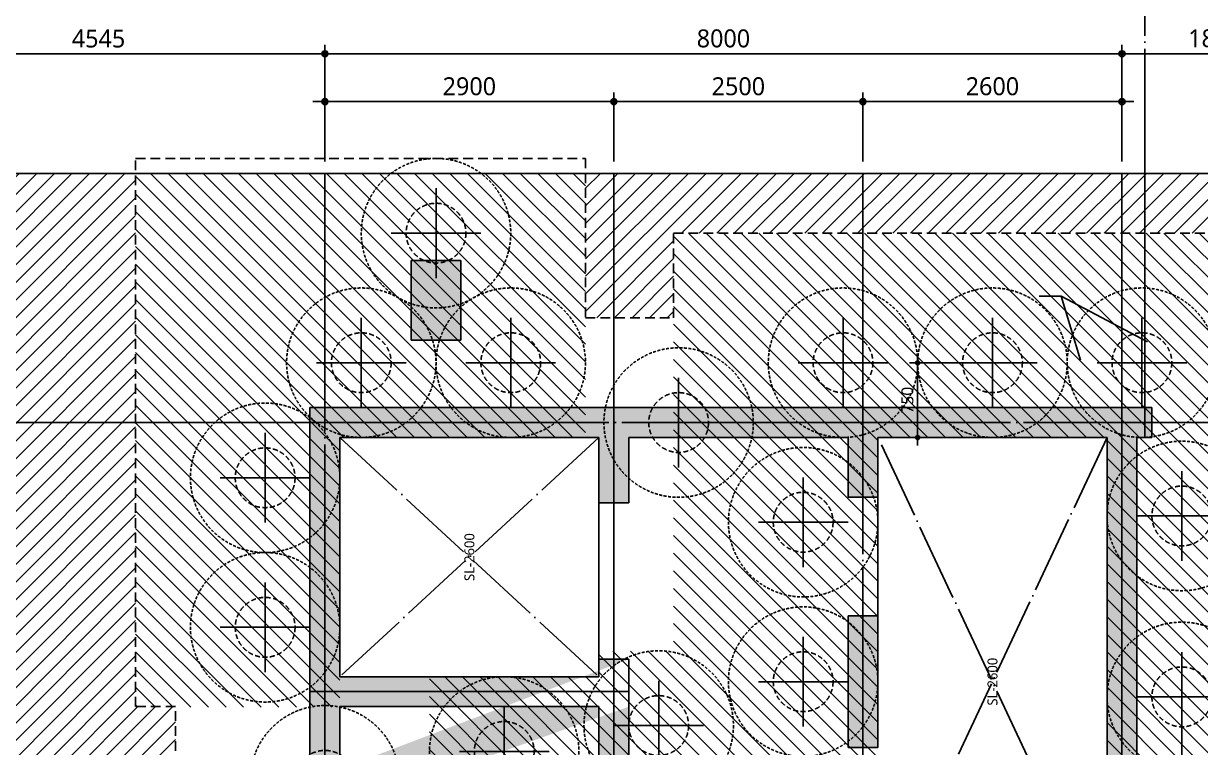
# Model space of a CAD drawing. Header units: millimetres. Extents: x 262481 to 2519995, y -394348 to 364571.
# Drawn here: x 2068005 to 2079818, y 140747 to 148010 of the extents above; entities that cross this region are included whole.
import ezdxf
from ezdxf.enums import TextEntityAlignment as Align

# ---------------------------------------------------------------- set-up
doc = ezdxf.new("R2010")
doc.units = ezdxf.units.MM
doc.header["$LTSCALE"] = 65
for name, pattern in [('CEN', [62, 60, -1, 0, -1]), ('XS-기초$0$CEN', [62, 60, -1, 0, -1]), ('XS-기초$0$DDOT', [14, 12, -1, 0, -1]), ('XS-기초$0$HID', [2.3, 1.5, -0.8])]:
    doc.linetypes.add(name, pattern=pattern)
doc.layers.get('Defpoints').update_dxf_attribs({"color": 145})
for name, color, linetype in [('CEN', 1, 'CEN'), ('CROSS', 15, 'Continuous'), ('DIM', 7, 'Continuous'), ('HAT', 5, 'Continuous'), ('XS-기초$0$252', 252, 'Continuous'), ('XS-기초$0$CEN', 1, 'XS-기초$0$CEN'), ('XS-기초$0$EL7', 7, 'Continuous'), ('XS-기초$0$OPEN', 9, 'XS-기초$0$DDOT'), ('XS-기초$0$PILE', 3, 'XS-기초$0$HID'), ('XS-기초$0$WALL', 11, 'Continuous'), ('XS-기초$0$기초연단', 3, 'Continuous')]:
    doc.layers.add(name, color=color, linetype=linetype)
doc.layers.add('DEFPOINT', color=144, linetype='Continuous', plot=False)
doc.layers.add('XS-기초$0$DEFPOINT', color=144, linetype='Continuous', plot=False)
doc.styles.add('XS-기초$0$맑은고딕', font='malgun.ttf')
doc.styles.add('맑은고딕', font='malgun.ttf')
doc.dimstyles.new('DIM_40', dxfattribs={"dimscale": 40, "dimtxt": 3, "dimasz": 1, "dimexe": 2, "dimexo": 1.5, "dimgap": 1, "dimtad": 1, "dimdec": 0, "dimzin": 0, "dimdsep": 46, "dimtxsty": '맑은고딕', "dimblk1": 'DIMDOT', "dimblk2": 'DIMDOT', "dimsah": 1, "dimcen": 0.09, "dimdle": 2, "dimclrd": 7, "dimclre": 7, "dimclrt": 6, "dimadec": 0, "dimazin": 0, "dimtfac": 1, "dimtdec": 0, "dimtix": 1, "dimtmove": 2, "dimatfit": 3, "dimldrblk": 'DIMDOT', "dimfxl": 0, "dimtolj": 1, "dimtzin": 0, "dimarcsym": 0})
doc.dimstyles.new('DIM_60', dxfattribs={"dimscale": 60, "dimtxt": 3, "dimasz": 1, "dimexe": 1.5, "dimexo": 2, "dimgap": 1, "dimtad": 1, "dimdec": 0, "dimzin": 0, "dimdsep": 46, "dimtxsty": '맑은고딕', "dimblk1": 'DIMDOT', "dimblk2": 'DIMDOT', "dimsah": 1, "dimcen": 0.09, "dimdle": 2, "dimclrd": 7, "dimclre": 7, "dimclrt": 3, "dimadec": 0, "dimazin": 0, "dimtfac": 1, "dimtdec": 0, "dimtix": 1, "dimtmove": 2, "dimatfit": 3, "dimldrblk": 'DIMDOT', "dimfxl": 0, "dimtolj": 1, "dimtzin": 0, "dimarcsym": 0})

# ---------------------------------------------------------------- blocks, each defined once
blk = doc.blocks.new('DIMDOT')
at = {"layer": 'DIM', "linetype": 'Continuous'}
blk.add_line((-2, 0), (2, 0), dxfattribs=at)
for radius in [0.5, 0.25]:
    blk.add_circle((0, 0), radius, dxfattribs=at)
blk = doc.blocks.new('*D1114')
at = {"layer": 'Defpoints', "color": 0, "linetype": 'Continuous', "transparency": 16777216}
for p in [(2066485, 147707), (2066485, 146507), (2071030, 146507)]:
    blk.add_point(p, dxfattribs=at)
at = {"layer": 'DIM', "color": 7, "linetype": 'Continuous', "lineweight": -2, "transparency": 16777216}
for p, q in [((2066485, 146627), (2066485, 147797)), ((2071030, 146627), (2071030, 147797)), ((2070970, 147707), (2066545, 147707))]:
    blk.add_line(p, q, dxfattribs=at)
at = {"layer": 'DIM', "color": 7, "linetype": 'Continuous', "lineweight": -2, "transparency": 16777216, "xscale": 60, "yscale": 60, "zscale": 60, "rotation": 180}
blk.add_blockref('DIMDOT', (2066485, 147707), dxfattribs=at)
at = {"layer": 'DIM', "color": 7, "linetype": 'Continuous', "lineweight": -2, "transparency": 16777216, "xscale": 60, "yscale": 60, "zscale": 60}
blk.add_blockref('DIMDOT', (2071030, 147707), dxfattribs=at)
at = {"layer": 'DIM', "color": 3, "linetype": 'Continuous', "transparency": 16777216, "insert": (2068758, 147859), "char_height": 180, "attachment_point": 5, "style": '맑은고딕'}
blk.add_mtext('\\A1;4545', dxfattribs=at)
blk = doc.blocks.new('*D1115')
at = {"layer": 'Defpoints', "color": 0, "linetype": 'Continuous', "transparency": 16777216}
for p in [(2073930, 147227), (2071030, 146507), (2073930, 146507)]:
    blk.add_point(p, dxfattribs=at)
at = {"layer": 'DIM', "color": 7, "linetype": 'Continuous', "lineweight": -2, "transparency": 16777216}
for p, q in [((2071030, 146627), (2071030, 147317)), ((2073930, 146627), (2073930, 147317)), ((2071090, 147227), (2073870, 147227))]:
    blk.add_line(p, q, dxfattribs=at)
at = {"layer": 'DIM', "color": 7, "linetype": 'Continuous', "lineweight": -2, "transparency": 16777216, "xscale": 60, "yscale": 60, "zscale": 60, "rotation": 180}
blk.add_blockref('DIMDOT', (2071030, 147227), dxfattribs=at)
at = {"layer": 'DIM', "color": 7, "linetype": 'Continuous', "lineweight": -2, "transparency": 16777216, "xscale": 60, "yscale": 60, "zscale": 60}
blk.add_blockref('DIMDOT', (2073930, 147227), dxfattribs=at)
at = {"layer": 'DIM', "color": 3, "linetype": 'Continuous', "transparency": 16777216, "insert": (2072480, 147380), "char_height": 180, "attachment_point": 5, "style": '맑은고딕'}
blk.add_mtext('\\A1;2900', dxfattribs=at)
blk = doc.blocks.new('*D1116')
at = {"layer": 'Defpoints', "color": 0, "linetype": 'Continuous', "transparency": 16777216}
for p in [(2079030, 147707), (2071030, 146507), (2079030, 146507)]:
    blk.add_point(p, dxfattribs=at)
at = {"layer": 'DIM', "color": 7, "linetype": 'Continuous', "lineweight": -2, "transparency": 16777216}
for p, q in [((2071030, 146627), (2071030, 147797)), ((2079030, 146627), (2079030, 147797)), ((2071090, 147707), (2078970, 147707))]:
    blk.add_line(p, q, dxfattribs=at)
at = {"layer": 'DIM', "color": 7, "linetype": 'Continuous', "lineweight": -2, "transparency": 16777216, "xscale": 60, "yscale": 60, "zscale": 60, "rotation": 180}
blk.add_blockref('DIMDOT', (2071030, 147707), dxfattribs=at)
at = {"layer": 'DIM', "color": 7, "linetype": 'Continuous', "lineweight": -2, "transparency": 16777216, "xscale": 60, "yscale": 60, "zscale": 60}
blk.add_blockref('DIMDOT', (2079030, 147707), dxfattribs=at)
at = {"layer": 'DIM', "color": 3, "linetype": 'Continuous', "transparency": 16777216, "insert": (2075030, 147860), "char_height": 180, "attachment_point": 5, "style": '맑은고딕'}
blk.add_mtext('\\A1;8000', dxfattribs=at)
blk = doc.blocks.new('*D1117')
at = {"layer": 'Defpoints', "color": 0, "linetype": 'Continuous', "transparency": 16777216}
for p in [(2079030, 147227), (2076430, 146507), (2079030, 146507)]:
    blk.add_point(p, dxfattribs=at)
at = {"layer": 'DIM', "color": 7, "linetype": 'Continuous', "lineweight": -2, "transparency": 16777216}
for p, q in [((2076430, 146627), (2076430, 147317)), ((2079030, 146627), (2079030, 147317)), ((2076490, 147227), (2078970, 147227))]:
    blk.add_line(p, q, dxfattribs=at)
at = {"layer": 'DIM', "color": 7, "linetype": 'Continuous', "lineweight": -2, "transparency": 16777216, "xscale": 60, "yscale": 60, "zscale": 60, "rotation": 180}
blk.add_blockref('DIMDOT', (2076430, 147227), dxfattribs=at)
at = {"layer": 'DIM', "color": 7, "linetype": 'Continuous', "lineweight": -2, "transparency": 16777216, "xscale": 60, "yscale": 60, "zscale": 60}
blk.add_blockref('DIMDOT', (2079030, 147227), dxfattribs=at)
at = {"layer": 'DIM', "color": 3, "linetype": 'Continuous', "transparency": 16777216, "insert": (2077730, 147380), "char_height": 180, "attachment_point": 5, "style": '맑은고딕'}
blk.add_mtext('\\A1;2600', dxfattribs=at)
blk = doc.blocks.new('*D1118')
at = {"layer": 'Defpoints', "color": 0, "linetype": 'Continuous', "transparency": 16777216}
for p in [(2073930, 147227), (2073930, 146507), (2076430, 146507)]:
    blk.add_point(p, dxfattribs=at)
at = {"layer": 'DIM', "color": 7, "linetype": 'Continuous', "lineweight": -2, "transparency": 16777216}
for p, q in [((2073930, 146627), (2073930, 147317)), ((2076430, 146627), (2076430, 147317)), ((2076370, 147227), (2073990, 147227))]:
    blk.add_line(p, q, dxfattribs=at)
at = {"layer": 'DIM', "color": 7, "linetype": 'Continuous', "lineweight": -2, "transparency": 16777216, "xscale": 60, "yscale": 60, "zscale": 60, "rotation": 180}
blk.add_blockref('DIMDOT', (2073930, 147227), dxfattribs=at)
at = {"layer": 'DIM', "color": 7, "linetype": 'Continuous', "lineweight": -2, "transparency": 16777216, "xscale": 60, "yscale": 60, "zscale": 60}
blk.add_blockref('DIMDOT', (2076430, 147227), dxfattribs=at)
at = {"layer": 'DIM', "color": 3, "linetype": 'Continuous', "transparency": 16777216, "insert": (2075180, 147380), "char_height": 180, "attachment_point": 5, "style": '맑은고딕'}
blk.add_mtext('\\A1;2500', dxfattribs=at)
blk = doc.blocks.new('*D1119')
at = {"layer": 'Defpoints', "color": 0, "linetype": 'Continuous', "transparency": 16777216}
for p in [(2079030, 147707), (2079030, 146507), (2080895, 146507)]:
    blk.add_point(p, dxfattribs=at)
at = {"layer": 'DIM', "color": 7, "linetype": 'Continuous', "lineweight": -2, "transparency": 16777216}
for p, q in [((2079030, 146627), (2079030, 147797)), ((2080895, 146627), (2080895, 147797)), ((2080835, 147707), (2079090, 147707))]:
    blk.add_line(p, q, dxfattribs=at)
at = {"layer": 'DIM', "color": 7, "linetype": 'Continuous', "lineweight": -2, "transparency": 16777216, "xscale": 60, "yscale": 60, "zscale": 60, "rotation": 180}
blk.add_blockref('DIMDOT', (2079030, 147707), dxfattribs=at)
at = {"layer": 'DIM', "color": 7, "linetype": 'Continuous', "lineweight": -2, "transparency": 16777216, "xscale": 60, "yscale": 60, "zscale": 60}
blk.add_blockref('DIMDOT', (2080895, 147707), dxfattribs=at)
at = {"layer": 'DIM', "color": 3, "linetype": 'Continuous', "transparency": 16777216, "insert": (2079963, 147861), "char_height": 180, "attachment_point": 5, "style": '맑은고딕'}
blk.add_mtext('\\A1;1865', dxfattribs=at)
blk = doc.blocks.new('*D1072')
at = {"layer": 'Defpoints', "color": 0, "linetype": 'Continuous', "transparency": 16777216}
for p in [(2076979, 144607), (2077439, 144607), (2077439, 143857)]:
    blk.add_point(p, dxfattribs=at)
at = {"layer": 'DIM', "color": 7, "linetype": 'Continuous', "lineweight": -2, "transparency": 16777216}
for p, q in [((2077379, 144607), (2076899, 144607)), ((2076979, 143897), (2076979, 144567)), ((2077379, 143857), (2076899, 143857))]:
    blk.add_line(p, q, dxfattribs=at)
at = {"layer": 'DIM', "color": 7, "linetype": 'Continuous', "lineweight": -2, "transparency": 16777216, "xscale": 40, "yscale": 40, "zscale": 40}
for p, rotation in [((2076979, 144607), 90), ((2076979, 143857), 270)]:
    blk.add_blockref('DIMDOT', p, dxfattribs=dict(at, rotation=rotation))
at = {"layer": 'DIM', "color": 6, "linetype": 'Continuous', "transparency": 16777216, "insert": (2076877, 144232), "char_height": 120, "attachment_point": 5, "rotation": 90, "style": '맑은고딕'}
blk.add_mtext('\\A1;750', dxfattribs=at)
blk = doc.blocks.new('*D1073')
at = {"layer": 'Defpoints', "color": 0, "linetype": 'Continuous', "transparency": 16777216}
for p in [(2078880, 140984), (2079630, 140984), (2079630, 140373)]:
    blk.add_point(p, dxfattribs=at)
at = {"layer": 'DIM', "color": 7, "linetype": 'Continuous', "lineweight": -2, "transparency": 16777216}
for p, q in [((2078880, 140924), (2078880, 140293)), ((2079630, 140924), (2079630, 140293)), ((2078920, 140373), (2079590, 140373))]:
    blk.add_line(p, q, dxfattribs=at)
at = {"layer": 'DIM', "color": 7, "linetype": 'Continuous', "lineweight": -2, "transparency": 16777216, "xscale": 40, "yscale": 40, "zscale": 40, "rotation": 180}
blk.add_blockref('DIMDOT', (2078880, 140373), dxfattribs=at)
at = {"layer": 'DIM', "color": 7, "linetype": 'Continuous', "lineweight": -2, "transparency": 16777216, "xscale": 40, "yscale": 40, "zscale": 40}
blk.add_blockref('DIMDOT', (2079630, 140373), dxfattribs=at)
at = {"layer": 'DIM', "color": 6, "linetype": 'Continuous', "transparency": 16777216, "insert": (2079255, 140475), "char_height": 120, "attachment_point": 5, "style": '맑은고딕'}
blk.add_mtext('\\A1;750', dxfattribs=at)
blk = doc.blocks.new('XS-기초$0$A$C762E058C')
at = {"layer": 'XS-기초$0$252'}
h = blk.add_hatch(color=256, dxfattribs=at)
h.dxf.hatch_style = 1
h.paths.add_polyline_path([(124805, -55785), (124805, -55985), (123925, -55985), (123925, -56285), (125305, -56285), (125305, -57445), (126255, -57445), (126255, -63825), (124900, -63825), (124900, -64125), (125200, -64125), (125200, -64625), (125700, -64625), (125700, -64125), (126255, -64125), (126255, -65410), (126505, -65410), (126505, -64125), (127860, -64125), (127860, -63825), (126505, -63825), (126505, -57445), (127455, -57445), (127455, -56285), (128835, -56285), (128835, -55985), (127155, -55985), (127155, -57145), (126380, -57145), (125605, -57145), (125605, -55985), (125605, -55785)])
h.paths.add_polyline_path([(106100, -55300), (105300, -55300), (105300, -55800), (106100, -55800)])
h.paths.add_polyline_path([(105600, -63900), (105800, -63900), (105800, -65410), (106100, -65410), (106100, -64125), (107400, -64125), (107400, -63825), (106100, -63825), (106100, -60730), (109280, -60730), (109280, -60480), (106100, -60480), (106100, -56285), (106915, -56285), (106915, -55985), (105800, -55985), (105800, -63100), (105600, -63100)])
h.paths.add_polyline_path([(133680, -63250), (133480, -63250), (133480, -55950), (133680, -55950), (133680, -55150), (133480, -55150), (133480, -54495), (133180, -54495), (133180, -55985), (132365, -55985), (132365, -56285), (133180, -56285), (133180, -60480), (130000, -60480), (130000, -60730), (133180, -60730), (133180, -63825), (131880, -63825), (131880, -64125), (133180, -64125), (133180, -65410), (133480, -65410), (133480, -64050), (133680, -64050)])
h.paths.add_polyline_path([(117700, -64625), (117700, -63825), (117200, -63825), (117200, -64625)], flags=17)
h.paths.add_polyline_path([(109700, -63825), (109200, -63825), (108910, -63825), (108910, -64125), (109200, -64125), (109200, -64625), (109700, -64625)])
h.paths.add_polyline_path([(124075, -54635), (124375, -54635), (124375, -46185), (117850, -46185), (117850, -45985), (117050, -45985), (117050, -46185), (116075, -46185), (116075, -46485), (116525, -46485), (116525, -49385), (116825, -49385), (116825, -46485), (121375, -46485), (121375, -49085), (117935, -49085), (117935, -49385), (121850, -49385), (121850, -49085), (121675, -49085), (121675, -46485), (124075, -46485), (124075, -49085), (123420, -49085), (123420, -49385), (124075, -49385), (124075, -51585), (123475, -51585), (123475, -51885), (124075, -51885), (124075, -54185), (119175, -54185), (119175, -51885), (119875, -51885), (119875, -51585), (118875, -51585), (118875, -54185), (116525, -54185), (116525, -54485), (124075, -54485)])
h.paths.add_polyline_path([(120965, -51885), (122285, -51885), (122285, -51585), (120965, -51585)], flags=17)
h.paths.add_polyline_path([(114725, -53185), (113725, -53185), (113725, -53885), (110505, -53885), (110505, -53185), (109505, -53185), (109505, -53885), (108085, -53885), (108085, -53185), (107085, -53185), (107085, -53885), (105800, -53885), (105800, -54185), (114725, -54185)])
h.paths.add_polyline_path([(113025, -65410), (112775, -65410), (112775, -64125), (111420, -64125), (111420, -63825), (112775, -63825), (112775, -57445), (111825, -57445), (111825, -56285), (110445, -56285), (110445, -55985), (112125, -55985), (112125, -57145), (112900, -57145), (113675, -57145), (113675, -55985), (115355, -55985), (115355, -56285), (113975, -56285), (113975, -57445), (113025, -57445), (113025, -63825), (114380, -63825), (114380, -64125), (113025, -64125)])
h.paths.add_polyline_path([(119765, -65410), (119515, -65410), (119515, -64125), (118400, -64125), (118400, -63825), (119515, -63825), (119515, -60730), (116520, -60730), (116520, -60480), (119515, -60480), (119515, -56285), (118885, -56285), (118885, -55985), (119640, -55985), (120395, -55985), (120395, -56285), (119765, -56285), (119765, -60480), (122760, -60480), (122760, -60730), (119765, -60730), (119765, -63825), (120880, -63825), (120880, -64125), (119765, -64125)])
h.paths.add_polyline_path([(122390, -64125), (122390, -63825), (122790, -63825), (122790, -64125)])
h.paths.add_polyline_path([(122510, -63125), (122760, -63125), (122760, -61590), (122510, -61590)], flags=17)
h.paths.add_polyline_path([(122510, -56985), (122760, -56985), (122760, -57815), (122510, -57815)], flags=17)
h.paths.add_polyline_path([(121905, -56285), (122705, -56285), (122705, -55985), (121905, -55985)])
h.paths.add_polyline_path([(130370, -64125), (130370, -63825), (129970, -63825), (129970, -64125)])
h.paths.add_polyline_path([(130250, -63125), (130000, -63125), (130000, -61590), (130250, -61590)])
h.paths.add_polyline_path([(130250, -56985), (130000, -56985), (130000, -57815), (130250, -57815)])
h.paths.add_polyline_path([(130855, -56285), (130055, -56285), (130055, -55985), (130855, -55985)], flags=17)
h.paths.add_polyline_path([(116890, -64125), (116890, -63825), (116490, -63825), (116490, -64125)])
h.paths.add_polyline_path([(116770, -63125), (116520, -63125), (116520, -61590), (116770, -61590)])
h.paths.add_polyline_path([(116770, -56985), (116520, -56985), (116520, -57815), (116770, -57815)])
h.paths.add_polyline_path([(117375, -56285), (116575, -56285), (116575, -55985), (117375, -55985)])
h.paths.add_polyline_path([(109030, -63125), (109280, -63125), (109280, -61590), (109030, -61590)], flags=17)
h.paths.add_polyline_path([(109030, -56985), (109280, -56985), (109280, -57815), (109030, -57815)], flags=17)
h.paths.add_polyline_path([(108425, -56285), (109225, -56285), (109225, -55985), (108425, -55985)])
h.paths.add_polyline_path([(125850, -47200), (125050, -47200), (125050, -47700), (125850, -47700)])
h.paths.add_polyline_path([(114725, -50300), (113725, -50300), (113725, -51300), (114725, -51300)])
h.paths.add_polyline_path([(110505, -50300), (109505, -50300), (109505, -51300), (110505, -51300)])
h.paths.add_polyline_path([(108085, -50300), (107085, -50300), (107085, -51300), (108085, -51300)])
h.paths.add_polyline_path([(110505, -45410), (109505, -45410), (109505, -44410), (110505, -44410)])
h.paths.add_polyline_path([(108085, -45410), (107085, -45410), (107085, -44410), (108085, -44410)])
h.paths.add_polyline_path([(110505, -48330), (109505, -48330), (109505, -47330), (110505, -47330), (110505, -47705), (113005, -47705), (113005, -46805), (114425, -46805), (114425, -45775), (114725, -45775), (114725, -47105), (113305, -47105), (113305, -47830), (113305, -48555), (114725, -48555), (114725, -49850), (114425, -49850), (114425, -48855), (113005, -48855), (113005, -47955), (110505, -47955)])
h.paths.add_polyline_path([(108085, -48330), (107085, -48330), (107085, -47955), (105800, -47955), (105800, -47705), (107085, -47705), (107085, -47330), (108085, -47330)])
h.paths.add_polyline_path([(113725, -44360), (113725, -44610), (113095, -44610), (113095, -44360)])
h.paths.add_polyline_path([(114425, -43755), (114425, -44555), (114725, -44555), (114725, -43755)])
h.paths.add_polyline_path([(133850, -47200), (133050, -47200), (133050, -47700), (133850, -47700)])
h.paths.add_polyline_path([(125850, -39100), (125050, -39100), (125050, -39600), (125850, -39600)])
h.paths.add_polyline_path([(117850, -39100), (117050, -39100), (117050, -39600), (117850, -39600)], flags=17)
h.paths.add_polyline_path([(117485, -34200), (117485, -34500), (118975, -34500), (118975, -36300), (116075, -36300), (116075, -36600), (119275, -36600), (119275, -29350), (105800, -29350), (105800, -29650), (107085, -29650), (107085, -30350), (108085, -30350), (108085, -29650), (109505, -29650), (109505, -30350), (110505, -30350), (110505, -29650), (114425, -29650), (114425, -30465), (114725, -30465), (114725, -29650), (116075, -29650), (116075, -35190), (116375, -35190), (116375, -29650), (118975, -29650), (118975, -34200)])
h.paths.add_polyline_path([(110505, -41290), (109505, -41290), (109505, -42290), (110505, -42290), (110505, -41915), (114425, -41915), (114425, -42545), (114725, -42545), (114725, -41790), (114725, -41035), (114425, -41035), (114425, -41665), (110505, -41665)])
h.paths.add_polyline_path([(108085, -41290), (107085, -41290), (107085, -41665), (105800, -41665), (105800, -41915), (107085, -41915), (107085, -42290), (108085, -42290)])
h.paths.add_polyline_path([(110505, -38170), (109505, -38170), (109505, -39170), (110505, -39170)])
h.paths.add_polyline_path([(108085, -38170), (107085, -38170), (107085, -39170), (108085, -39170)])
h.paths.add_polyline_path([(110505, -36250), (109505, -36250), (109505, -35250), (110505, -35250), (110505, -35625), (113005, -35625), (113005, -34725), (114425, -34725), (114425, -33695), (114725, -33695), (114725, -35025), (113305, -35025), (113305, -35750), (113305, -36475), (114725, -36475), (114725, -37805), (114425, -37805), (114425, -36775), (113005, -36775), (113005, -35875), (110505, -35875)])
h.paths.add_polyline_path([(108085, -36250), (107085, -36250), (107085, -35875), (105800, -35875), (105800, -35625), (107085, -35625), (107085, -35250), (108085, -35250)])
h.paths.add_polyline_path([(110505, -33330), (109505, -33330), (109505, -32330), (110505, -32330)], flags=17)
h.paths.add_polyline_path([(108085, -33330), (107085, -33330), (107085, -32330), (108085, -32330)], flags=17)
h.paths.add_polyline_path([(113725, -39220), (113725, -38970), (113095, -38970), (113095, -39220)])
h.paths.add_polyline_path([(114425, -39825), (114425, -39025), (114725, -39025), (114725, -39825)])
h.paths.add_polyline_path([(113725, -32280), (113725, -32530), (113095, -32530), (113095, -32280)], flags=17)
h.paths.add_polyline_path([(114425, -31675), (114425, -32475), (114725, -32475), (114725, -31675)], flags=17)
edge = h.paths.add_edge_path()
edge.add_line((121375, -49385), (121850, -49385))
edge.add_line((116075, -34200), (116075, -34500))
blk = doc.blocks.new('XS-기초$0$PILE-600')
at = {"layer": 'XS-기초$0$DEFPOINT', "color": 173, "linetype": 'XS-기초$0$HID', "ltscale": 0.3}
blk.add_circle((0, 0), 750, dxfattribs=at)
at = {"layer": 'XS-기초$0$PILE', "linetype": 'Continuous'}
for p, q in [((0, -450), (0, 450)), ((-450, 0), (450, 0))]:
    blk.add_line(p, q, dxfattribs=at)
at = {"layer": 'XS-기초$0$PILE', "ltscale": 0.5}
blk.add_circle((0, 0), 300, dxfattribs=at)

msp = doc.modelspace()

# ---------------------------------------------------------------- hatches: boundary and pattern name
at = {"layer": 'CROSS'}
h = msp.add_hatch(dxfattribs=at)
h.set_pattern_fill('ANSI31', color=3, scale=1000, angle=90, style=0)
h.set_pattern_definition([(135, (1793745.4, -99777.69), (-88.388348, -88.388348), [])])
h.paths.add_polyline_path([(2076580.4, 143857.3), (2078880.4, 143857.3), (2078880.4, 138957.3), (2076580.4, 138957.3)], flags=16)
h.paths.add_polyline_path([(2074530.4, 145057.3), (2074530.4, 141714.3), (2073780.4, 141714.3), (2073780.4, 141457.3), (2072079.9, 141457.3), (2072079.9, 139407.3), (2074530.4, 139407.3), (2074530.4, 136907.3), (2080930.4, 136907.3), (2080930.4, 145907.3), (2074530.4, 145907.3)])
at = {"layer": 'HAT'}
h = msp.add_hatch(dxfattribs=at)
h.set_pattern_fill('ANSI31', color=8, scale=1000)
h.set_pattern_definition([(45, (1793745.4, -99777.69), (-88.388348, 88.388348), [])])
h.paths.add_polyline_path([(2050405.4, 127482.3), (2052695.4, 127482.3), (2052695.4, 137407.3), (2053445.4, 137407.3), (2053445.4, 140407.3), (2059795.4, 140407.3), (2059795.4, 139657.3), (2061895.4, 139657.3), (2061895.4, 135332.3), (2069530.4, 135332.3), (2069530.4, 141157.3), (2069130.4, 141157.3), (2069130.4, 146507.3), (2073645.4, 146507.3), (2073645.4, 145057.3), (2074530.4, 145057.3), (2074530.4, 145907.3), (2080080.4, 145907.3), (2080080.4, 146507.3), (2050405.4, 146507.3)])

# ---------------------------------------------------------------- linework, layer by layer
at = {"layer": 'CEN'}
for p, q in [((2071030.4, 144157.3), (2071030.4, 146507.3)), ((2073930.4, 144157.3), (2073930.4, 146507.3)), ((2076430.4, 144157.3), (2076430.4, 146507.3)), ((2079030.4, 144157.3), (2079030.4, 146507.3)), ((2070880.4, 144007.3), (2050405.4, 144007.3)), ((2079180.4, 144007.3), (2088645.4, 144007.3))]:
    msp.add_line(p, q, dxfattribs=at)
at = {"layer": 'CROSS', "color": 3, "linetype": 'Continuous'}
for p, q in [((2071751.9, 143857.3), (2069130.4, 146478.8)), ((2071928.6, 143857.3), (2069278.6, 146507.3)), ((2072105.4, 143857.3), (2069455.4, 146507.3)), ((2072282.2, 143857.3), (2069632.2, 146507.3)), ((2072459, 143857.3), (2069809, 146507.3)), ((2072635.7, 143857.3), (2069985.7, 146507.3)), ((2072812.5, 143857.3), (2070162.5, 146507.3)), ((2072989.3, 143857.3), (2070339.3, 146507.3)), ((2073166.1, 143857.3), (2070516.1, 146507.3)), ((2073342.8, 143857.3), (2070692.8, 146507.3)), ((2073519.6, 143857.3), (2070869.6, 146507.3)), ((2073645.4, 143908.3), (2071046.4, 146507.3)), ((2073645.4, 144085.1), (2071223.2, 146507.3)), ((2073645.4, 144261.9), (2071400, 146507.3)), ((2073645.4, 144438.6), (2071576.7, 146507.3)), ((2073645.4, 144615.4), (2071753.5, 146507.3)), ((2073645.4, 144792.2), (2071930.3, 146507.3)), ((2073645.4, 144969), (2072107.1, 146507.3)), ((2073645.4, 145145.7), (2072283.8, 146507.3)), ((2073645.4, 145322.5), (2072460.6, 146507.3)), ((2073645.4, 145499.3), (2072637.4, 146507.3)), ((2073645.4, 145676.1), (2072814.2, 146507.3)), ((2073645.4, 145852.9), (2072990.9, 146507.3)), ((2073645.4, 146029.6), (2073167.7, 146507.3)), ((2073645.4, 146206.4), (2073344.5, 146507.3)), ((2073645.4, 146383.2), (2073521.3, 146507.3)), ((2071575.1, 143857.3), (2069130.4, 146302)), ((2071398.3, 143857.3), (2069130.4, 146125.2)), ((2071221.5, 143857.3), (2069130.4, 145948.4)), ((2071180.4, 143721.7), (2069130.4, 145771.7)), ((2071180.4, 143544.9), (2069130.4, 145594.9)), ((2071180.4, 143368.1), (2069130.4, 145418.1)), ((2071180.4, 143191.3), (2069130.4, 145241.3)), ((2071180.4, 143014.5), (2069130.4, 145064.5)), ((2071180.4, 142837.8), (2069130.4, 144887.8)), ((2071180.4, 142661), (2069130.4, 144711)), ((2071180.4, 142484.2), (2069130.4, 144534.2)), ((2071180.4, 142307.4), (2069130.4, 144357.4)), ((2071180.4, 142130.7), (2069130.4, 144180.7)), ((2071180.4, 141953.9), (2069130.4, 144003.9)), ((2071180.4, 141777.1), (2069130.4, 143827.1)), ((2071180.4, 141600.3), (2069130.4, 143650.3)), ((2071180.4, 141423.6), (2069130.4, 143473.6)), ((2071180.4, 141246.8), (2069130.4, 143296.8)), ((2071098.3, 141152.2), (2069130.4, 143120)), ((2070921.5, 141152.2), (2069130.4, 142943.2)), ((2070744.7, 141152.2), (2069130.4, 142766.5)), ((2070567.9, 141152.2), (2069130.4, 142589.7)), ((2070391.1, 141152.2), (2069130.4, 142412.9)), ((2070214.4, 141152.2), (2069130.4, 142236.1)), ((2070037.6, 141152.2), (2069130.4, 142059.3)), ((2069860.8, 141152.2), (2069130.4, 141882.6)), ((2069684, 141152.2), (2069130.4, 141705.8)), ((2069507.3, 141152.2), (2069130.4, 141529)), ((2069330.5, 141152.2), (2069130.4, 141352.2)), ((2069153.7, 141152.2), (2069130.4, 141175.5))]:
    msp.add_line(p, q, dxfattribs=at)
at = {"layer": 'DEFPOINT'}
for points in [[(2048605.4, 147707.3), (2090145.4, 147707.3), (2090145.4, 117382.3), (2048605.4, 117382.3)], [(2050405.4, 146507.3), (2088645.4, 146507.3), (2088645.4, 118582.3), (2050405.4, 118582.3)], [(2050405.4, 146507.3), (2081345.4, 146507.3), (2081345.4, 123082.3), (2050405.4, 123082.3)]]:
    msp.add_lwpolyline(points, close=True, dxfattribs=at)
at = {"layer": 'DIM'}
for points in [[(2078420.5, 145276.3), (2078198.6, 145276.3)], [(2079287.1, 144818.5), (2078420.5, 145276.3), (2078613.2, 144633)]]:
    msp.add_lwpolyline(points, dxfattribs=at)
at = {"layer": 'XS-기초$0$CEN'}
for p, q in [((2079260.4, 143857.3), (2079260.4, 153262.3)), ((2071030.4, 135857.3), (2071030.4, 144157.3)), ((2073930.4, 136307.3), (2073930.4, 144157.3)), ((2076430.4, 138657.3), (2076430.4, 144157.3)), ((2079030.4, 136307.3), (2079030.4, 144157.3)), ((2069980.4, 144007.3), (2079330.4, 144007.3)), ((2070880.4, 141307.3), (2074080.4, 141307.3))]:
    msp.add_line(p, q, dxfattribs=at)
at = {"layer": 'XS-기초$0$EL7'}
for p, q in [((2073780.4, 141632.3), (2073780.4, 143202.3)), ((2076580.4, 143257.3), (2076580.4, 142067.3))]:
    msp.add_line(p, q, dxfattribs=at)
at = {"layer": 'XS-기초$0$OPEN'}
for p, q in [((2073780.4, 143857.3), (2071180.4, 141457.3)), ((2071180.4, 143857.3), (2073780.4, 141457.3)), ((2078880.4, 143857.3), (2076580.4, 138957.3)), ((2078880.4, 138957.3), (2076580.4, 143857.3))]:
    msp.add_line(p, q, dxfattribs=at)
at = {"layer": 'XS-기초$0$WALL'}
for p, q in [((2072395.4, 145632.3), (2071895.4, 145632.3)), ((2071895.4, 145632.3), (2071895.4, 144832.3)), ((2072395.4, 144832.3), (2072395.4, 145632.3)), ((2071895.4, 144832.3), (2072395.4, 144832.3)), ((2070880.4, 144157.3), (2079330.4, 144157.3)), ((2070880.4, 137632.3), (2070880.4, 144157.3)), ((2079330.4, 143857.3), (2079330.4, 144157.3)), ((2071180.4, 141457.3), (2071180.4, 143857.3)), ((2071180.4, 143857.3), (2073780.4, 143857.3)), ((2073780.4, 143202.3), (2073780.4, 143857.3)), ((2074080.4, 143857.3), (2076280.4, 143857.3)), ((2074080.4, 143202.3), (2074080.4, 143857.3)), ((2076280.4, 143257.3), (2076280.4, 143857.3)), ((2076580.4, 143857.3), (2078880.4, 143857.3)), ((2076580.4, 143257.3), (2076580.4, 143857.3)), ((2078880.4, 138957.3), (2078880.4, 143857.3)), ((2079180.4, 136307.3), (2079180.4, 143857.3)), ((2079180.4, 143857.3), (2079330.4, 143857.3)), ((2073780.4, 143202.3), (2074080.4, 143202.3)), ((2076280.4, 143257.3), (2076580.4, 143257.3)), ((2076280.4, 140747.3), (2076280.4, 142067.3)), ((2076280.4, 142067.3), (2076580.4, 142067.3)), ((2076580.4, 140747.3), (2076580.4, 142067.3)), ((2073780.4, 141457.3), (2073780.4, 141632.3)), ((2074080.4, 141632.3), (2073780.4, 141632.3)), ((2074080.4, 141632.3), (2074080.4, 137717.3)), ((2074080.4, 141157.3), (2074080.4, 141632.3)), ((2071180.4, 141457.3), (2073780.4, 141457.3)), ((2071180.4, 136607.3), (2071180.4, 141157.3)), ((2071180.4, 141157.3), (2073780.4, 141157.3)), ((2073780.4, 137717.3), (2073780.4, 141157.3)), ((2076280.4, 140747.3), (2076580.4, 140747.3))]:
    msp.add_line(p, q, dxfattribs=at)
at = {"layer": 'XS-기초$0$기초연단', "linetype": 'XS-기초$0$HID'}
for p, q in [((2073645.4, 145057.3), (2074530.4, 145057.3)), ((2069530.4, 135332.3), (2069530.4, 141157.3))]:
    msp.add_line(p, q, dxfattribs=at)
for points in [[(2069530.4, 141157.3), (2069130.4, 141157.3), (2069130.4, 146657.3), (2073645.4, 146657.3), (2073645.4, 145057.3)], [(2074530.4, 145057.3), (2074530.4, 145907.3), (2080080.4, 145907.3)]]:
    msp.add_lwpolyline(points, dxfattribs=at)

# ---------------------------------------------------------------- block references
at = {"layer": 'XS-기초$0$252', "rotation": 90}
msp.add_blockref('XS-기초$0$A$C762E058C', (2024695.4, 19782.3), dxfattribs=at)
at = {"layer": 'XS-기초$0$PILE', "rotation": 90}
for p in [(2072145.4, 145907.3), (2071395.4, 144607.3), (2072895.4, 144607.3), (2076230.4, 144607.3), (2077730.4, 144607.3), (2079230.4, 144607.3), (2074580.4, 144007.3), (2070430.4, 143452.7), (2079630.4, 143069.8), (2075830.4, 143007.3), (2070430.4, 141952.7), (2075830.4, 141407.3), (2079630.4, 141254.8), (2074380.4, 140967.3), (2072829.9, 140707.3), (2071030.4, 140417.3)]:
    msp.add_blockref('XS-기초$0$PILE-600', p, dxfattribs=at)

# ---------------------------------------------------------------- texts
at = {"layer": 'XS-기초$0$DEFPOINT', "color": 2, "style": 'XS-기초$0$맑은고딕'}
for p in [(2072480.4, 142657.3), (2077730.4, 141407.3)]:
    msp.add_text('SL-2600', height=100, rotation=90, dxfattribs=at).set_placement(p, align=Align.MIDDLE_CENTER)

# ---------------------------------------------------------------- dimensions: what is measured, and where the dimension line sits
at = {"layer": 'DIM', "linetype": 'Continuous'}
for base, p1, p2, picture, middle in [((2066485.4, 147707.3), (2071030.4, 146507.3), (2066485.4, 146507.3), '*D1114', (2068757.9, 147858.8)), ((2079030.4, 147707.3), (2080895.4, 146507.3), (2079030.4, 146507.3), '*D1119', (2079962.9, 147860.8)), ((2073930.4, 147227.3), (2076430.4, 146507.3), (2073930.4, 146507.3), '*D1118', (2075180.4, 147380.3))]:
    dim = msp.add_linear_dim(base=base, p1=p1, p2=p2, angle=180, dimstyle='DIM_60', dxfattribs=at)
    dim.commit()
    dim.dimension.update_dxf_attribs({"geometry": picture, "text_midpoint": middle})
for base, p1, p2, picture, middle in [((2079030.4, 147707.3), (2071030.4, 146507.3), (2079030.4, 146507.3), '*D1116', (2075030.4, 147860.3)), ((2073930.4, 147227.3), (2071030.4, 146507.3), (2073930.4, 146507.3), '*D1115', (2072480.4, 147380.3)), ((2079030.4, 147227.3), (2076430.4, 146507.3), (2079030.4, 146507.3), '*D1117', (2077730.4, 147380.3))]:
    dim = msp.add_linear_dim(base=base, p1=p1, p2=p2, dimstyle='DIM_60', dxfattribs=at)
    dim.commit()
    dim.dimension.update_dxf_attribs({"geometry": picture, "text_midpoint": middle})
dim = msp.add_linear_dim(base=(2076978.6, 144607.3), p1=(2077439.4, 143857.3), p2=(2077439.4, 144607.3), angle=90, dimstyle='DIM_40', override={"dimtix": 1, "dimatfit": 3}, dxfattribs=at)
dim.commit()
dim.dimension.update_dxf_attribs({"geometry": '*D1072', "text_midpoint": (2076876.6, 144232.3)})
dim = msp.add_linear_dim(base=(2079630.4, 140372.9), p1=(2078880.4, 140983.8), p2=(2079630.4, 140983.8), dimstyle='DIM_40', override={"dimtix": 1, "dimatfit": 3}, dxfattribs=at)
dim.commit()
dim.dimension.update_dxf_attribs({"geometry": '*D1073', "text_midpoint": (2079255.4, 140474.9)})

doc.saveas('drawing.dxf')
